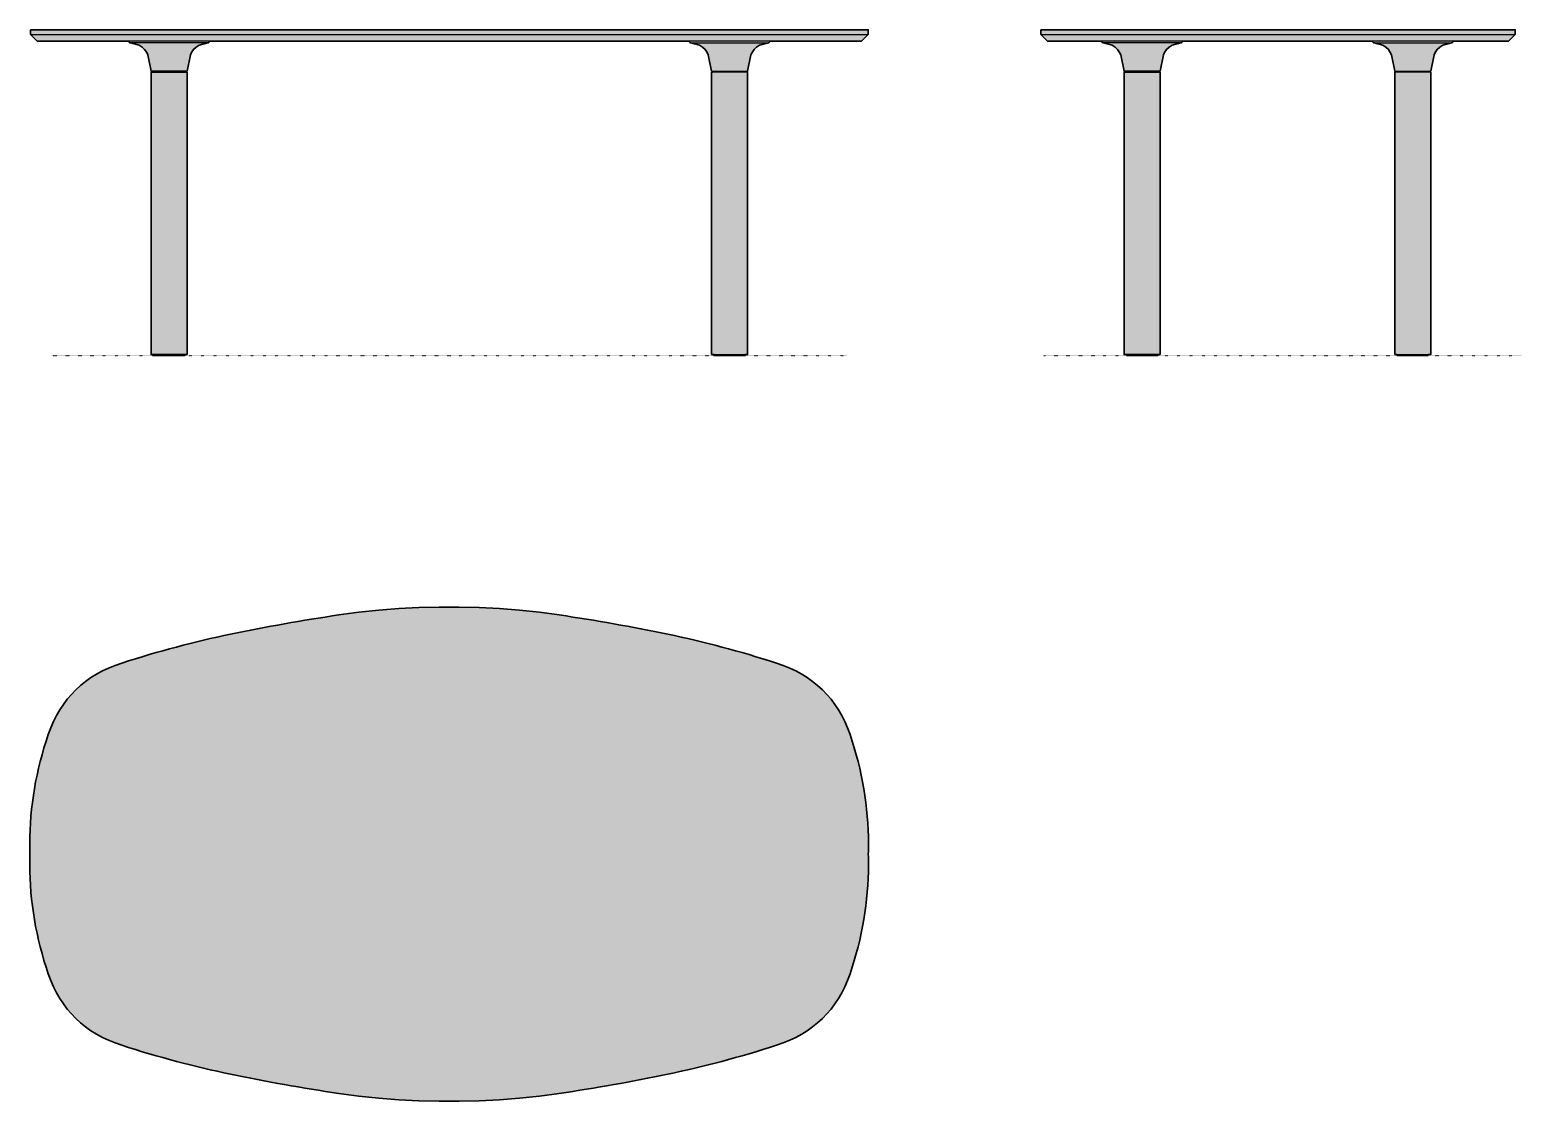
# Model space of a CAD drawing. Header units: millimetres. Extents: x -49 to 3277, y -1662 to 726.
import ezdxf

# ---------------------------------------------------------------- set-up
doc = ezdxf.new("R2010")
doc.units = ezdxf.units.MM
doc.linetypes.add('Dots', pattern=[1, 0, -1])
doc.layers.add('Blocks', color=7, linetype='Continuous')
doc.layers.add('Blocks$Fill', color=7, linetype='Continuous', true_color=0xffffff)
for name, color, linetype, lineweight, true_color in [('Blocks$Inner', 7, 'Continuous', 25, 0x007f00), ('Blocks$Outline', 7, 'Continuous', 35, 0xff3f3f), ('Groud', 7, 'Dots', 25, 0x243775)]:
    doc.layers.add(name, color=color, linetype=linetype, lineweight=lineweight, true_color=true_color)

# ---------------------------------------------------------------- blocks, each defined once
blk = doc.blocks.new('Analog Dining Table Side')
at = {"layer": 'Blocks$Fill'}
blk.add_hatch(color=256, dxfattribs=at).paths.add_polyline_path([(-7.1, 726.1), (1050.8, 726.1), (1050.8, 715.7), (1035.8, 700.5), (1035.8, 700.5), (1034.9, 700.5), (1034.7, 700.5), (912.4, 700.5), (912.4, 700.2), (912.2, 699.5), (912, 699), (911.4, 698.3), (910.9, 697.8), (909.9, 697.3), (908.7, 696.9), (889.2, 691.8), (882.5, 687.6), (876.9, 682.1), (872.4, 675.6), (870, 670.3), (862.5, 634.2), (860.8, 634.2), (860.8, 632), (862.6, 632), (862.6, 2), (857, 2), (857, 0), (787.8, 0), (787.8, 2), (782.2, 2), (782.2, 632), (784, 632), (784, 634.2), (782.2, 634.2), (774.8, 670.3), (772.3, 675.6), (767.9, 682.1), (762.2, 687.6), (755.6, 691.8), (736, 696.9), (734.8, 697.3), (733.9, 697.8), (733.4, 698.3), (732.8, 699), (732.6, 699.5), (732.4, 700.2), (732.3, 700.5), (702, 700.5), (606.1, 700.5), (334.5, 700.5), (308.8, 700.5), (308.7, 700.2), (308.6, 699.5), (308.3, 699), (307.8, 698.3), (307.2, 697.8), (306.3, 697.3), (305.1, 696.9), (285.6, 691.8), (278.9, 687.6), (273.3, 682.1), (268.8, 675.6), (266.4, 670.3), (258.9, 634.2), (257.2, 634.2), (257.2, 632), (258.9, 632), (258.9, 2), (253.3, 2), (253.3, 0), (184.1, 0), (184.1, 2), (178.6, 2), (178.6, 632), (180.3, 632), (180.3, 634.2), (178.6, 634.2), (171.1, 670.3), (168.7, 675.6), (164.2, 682.1), (158.6, 687.6), (151.9, 691.8), (132.4, 696.9), (131.2, 697.3), (130.9, 697.5), (130.7, 697.5), (130.5, 697.7), (130.2, 697.8), (129.9, 698.1), (129.8, 698.2), (129.8, 698.2), (129.7, 698.3), (129.6, 698.4), (129.3, 698.8), (129.2, 699), (129.2, 699), (129.1, 699.1), (129, 699.2), (129, 699.3), (128.9, 699.5), (128.8, 699.9), (128.8, 700), (128.7, 700.1), (128.7, 700.2), (128.7, 700.5), (8.8, 700.5), (8.8, 700.5), (7.9, 700.5), (7.9, 700.5), (-7.1, 715.8)], flags=0)
at = {"layer": 'Blocks$Inner'}
for p, q in [((257.2, 634.2), (257.2, 632)), ((784, 634.2), (784, 632))]:
    blk.add_line(p, q, dxfattribs=at)
for points in [[(-7.1, 715.8), (1050.8, 715.7), (1050.8, 726.1), (-7.1, 726.1), (-7.1, 715.8), (7.9, 700.5)], [(128.7, 700.5), (128.7, 700.2), (128.9, 699.5), (129.2, 699), (129.7, 698.3), (130.2, 697.8), (131.2, 697.3), (132.4, 696.9), (130.7, 697.5), (129.8, 698.2), (129.3, 698.8), (129, 699.2), (128.8, 700), (128.7, 700.5)], [(308.8, 700.5), (308.7, 700.2), (308.6, 699.5), (308.3, 699), (307.8, 698.3), (307.2, 697.8), (306.3, 697.3), (305.1, 696.9), (285.6, 691.8), (278.9, 687.6), (273.3, 682.1), (268.8, 675.6), (266.4, 670.3), (258.9, 634.2), (257.1, 634.2), (254, 634.2), (206.8, 634.2), (202.6, 634.2), (197.7, 634.2), (192.5, 634.2), (187.6, 634.2), (183.4, 634.2), (180.4, 634.2), (178.6, 634.2), (171.1, 670.3), (168.7, 675.6), (164.2, 682.1), (158.6, 687.6), (151.9, 691.8), (132.4, 696.9)], [(732.3, 700.5), (732.4, 700.2), (732.6, 699.5), (732.8, 699), (733.4, 698.3), (733.9, 697.8), (734.8, 697.3), (736, 696.9), (755.6, 691.8), (762.2, 687.6), (767.9, 682.1), (772.3, 675.6), (774.8, 670.3), (782.2, 634.2), (784.1, 634.2), (787.1, 634.2), (834.4, 634.2), (838.5, 634.2), (843.4, 634.2), (848.6, 634.2), (853.6, 634.2), (857.7, 634.2), (860.7, 634.2), (862.5, 634.2), (870, 670.3), (872.4, 675.6), (876.9, 682.1), (882.5, 687.6), (889.2, 691.8), (908.7, 696.9), (909.9, 697.3), (910.9, 697.8), (911.4, 698.3), (912, 699), (912.2, 699.5), (912.4, 700.2), (912.4, 700.5)], [(1050.8, 715.7), (1035.8, 700.5)], [(180.3, 632), (180.3, 634.2)], [(860.8, 632), (860.8, 634.2)], [(253.3, 2), (253.3, 0), (184.1, 0), (184.1, 2)], [(787.8, 2), (787.8, 0), (857, 0), (857, 2)]]:
    blk.add_lwpolyline(points, dxfattribs=at)
for points in [[(258.9, 2), (178.6, 2), (178.6, 632), (258.9, 632)], [(782.2, 2), (862.6, 2), (862.6, 632), (782.2, 632)]]:
    blk.add_lwpolyline(points, close=True, dxfattribs=at)
for points, degree in [([(7.9, 700.5), (7.8, 700.5), (7.9, 700.5), (8.1, 700.5)], 3), ([(8.1, 700.5), (8.5, 700.5), (8.8, 700.5), (9, 700.5)], 3), ([(440.3, 700.5), (387.4, 700.5), (334.5, 700.5)], 2), ([(623.7, 700.5), (568.7, 700.5), (513.7, 700.5), (440.3, 700.5)], 3), ([(702, 700.5), (606.1, 700.5)], 1), ([(606.1, 700.5), (678.7, 700.5), (623.7, 700.5)], 2), ([(1035.7, 700.5), (1035.2, 700.5), (1034.9, 700.5), (1034.7, 700.5)], 3), ([(1035.8, 700.5), (1035.9, 700.5), (1035.8, 700.5), (1035.7, 700.5)], 3), ([(286.7, 696.9), (239.4, 696.9)], 1), ([(754.4, 696.9), (801.7, 696.9)], 1)]:
    blk.add_open_spline(points, degree=degree, dxfattribs=at)
for points, knots in [([(334.5, 700.5), (268.3, 700.5), (233.2, 700.5), (208.7, 700.5), (193.2, 700.5), (186.3, 700.5), (179.6, 700.5), (171.1, 700.5), (161.1, 700.5), (150.1, 700.5), (140.2, 700.5), (131.3, 700.5), (123.5, 700.5), (114.6, 700.5), (22, 700.5), (14.1, 700.5), (9.5, 700.5), (8.7, 700.5), (8.9, 700.5)], [1120.337033, 1120.337033, 1120.337033, 1120.337033, 1239.071025, 1276.234703, 1284.613563, 1292.992423, 1301.248972, 1309.505521, 1326.032298, 1342.559076, 1359.727533, 1376.89599, 1395.371071, 1413.846152, 1452.682439, 1491.518726, 1529.563447, 1567.608167, 1567.608167, 1567.608167, 1567.608167]), ([(1034.9, 700.5), (1035, 700.5), (1034.2, 700.5), (1029.6, 700.5), (1021.7, 700.5), (1012.6, 700.5), (1003.7, 700.5), (915.2, 700.5), (906.2, 700.5), (896.3, 700.5), (885.3, 700.5), (875.3, 700.5), (866.8, 700.5), (860.1, 700.5), (853.2, 700.5), (837.8, 700.5), (813.3, 700.5), (778.2, 700.5), (741.1, 700.5), (715.1, 700.5), (702, 700.5)], [0, 0, 0, 0, 38.04472, 76.089441, 114.925728, 153.762015, 172.237096, 190.712177, 207.880634, 225.049091, 241.575868, 258.102646, 266.359195, 274.615743, 282.994604, 291.373464, 328.537142, 365.700821, 406.485977, 447.271134, 447.271134, 447.271134, 447.271134]), ([(150.8, 696.9), (148.2, 696.9), (143.5, 696.9), (136.2, 696.9), (133.3, 696.9), (132.6, 696.9)], [49.281189, 49.281189, 49.281189, 49.281189, 49.3923001, 49.5034112, 49.7256334, 49.7256334, 49.7256334, 49.7256334]), ([(239.4, 696.9), (236.9, 696.9), (231.3, 696.9), (218.6, 696.9), (198.9, 696.9), (177.6, 696.9), (161.2, 696.9), (154, 696.9), (150.8, 696.9)], [48.281189, 48.281189, 48.281189, 48.281189, 48.3923, 48.503411, 48.725633, 49.003411, 49.1423, 49.281189, 49.281189, 49.281189, 49.281189]), ([(305.1, 696.9), (304.3, 696.9), (302.2, 696.9), (295.7, 696.9), (289.9, 696.9), (286.7, 696.9)], [0.5555556, 0.5555556, 0.5555556, 0.5555556, 0.7222222, 0.8611111, 1, 1, 1, 1]), ([(736, 696.9), (736.8, 696.9), (739, 696.9), (745.5, 696.9), (751.2, 696.9), (754.4, 696.9)], [0.5555556, 0.5555556, 0.5555556, 0.5555556, 0.7222222, 0.8611111, 1, 1, 1, 1]), ([(801.7, 696.9), (804.2, 696.9), (809.9, 696.9), (822.5, 696.9), (842.2, 696.9), (863.6, 696.9), (880, 696.9), (887.2, 696.9), (890.4, 696.9)], [48.281189, 48.281189, 48.281189, 48.281189, 48.3923, 48.503411, 48.725633, 49.003411, 49.1423, 49.281189, 49.281189, 49.281189, 49.281189]), ([(890.4, 696.9), (892.9, 696.9), (897.6, 696.9), (905, 696.9), (907.8, 696.9), (908.7, 696.9)], [49.281189, 49.281189, 49.281189, 49.281189, 49.3923001, 49.5034112, 49.7256334, 49.7256334, 49.7256334, 49.7256334])]:
    blk.add_open_spline(points, degree=3, knots=knots, dxfattribs=at)
at = {"layer": 'Blocks$Outline'}
for points in [[(-7.1, 726.1), (1050.8, 726.1), (1050.8, 715.7)], [(7.9, 700.5), (-7.1, 715.8), (-7.1, 726.1)], [(128.7, 700.1), (128.7, 700.2), (128.7, 700.5)], [(128.8, 699.9), (128.8, 700), (128.7, 700.1)], [(129, 699.3), (128.9, 699.5), (128.8, 699.9)], [(129.1, 699.1), (129, 699.2), (129, 699.3)], [(129.2, 699), (129.2, 699), (129.1, 699.1)], [(129.6, 698.4), (129.3, 698.8), (129.2, 699)], [(129.8, 698.2), (129.7, 698.3), (129.6, 698.4)], [(308.8, 700.5), (308.7, 700.2), (308.6, 699.5), (308.3, 699), (307.8, 698.3), (307.2, 697.8), (306.3, 697.3), (305.1, 696.9), (285.6, 691.8), (278.9, 687.6), (273.3, 682.1), (268.8, 675.6), (266.4, 670.3), (258.9, 634.2)], [(782.2, 634.2), (774.8, 670.3), (772.3, 675.6), (767.9, 682.1), (762.2, 687.6), (755.6, 691.8), (736, 696.9), (734.8, 697.3), (733.9, 697.8), (733.4, 698.3), (732.8, 699), (732.6, 699.5), (732.4, 700.2), (732.3, 700.5)], [(912.4, 700.5), (912.4, 700.2), (912.2, 699.5), (912, 699), (911.4, 698.3), (910.9, 697.8), (909.9, 697.3), (908.7, 696.9), (889.2, 691.8), (882.5, 687.6), (876.9, 682.1), (872.4, 675.6), (870, 670.3), (862.5, 634.2)], [(1050.8, 715.7), (1035.8, 700.5)], [(129.9, 698.1), (129.8, 698.2), (129.8, 698.2)], [(130.5, 697.7), (130.2, 697.8), (129.9, 698.1)], [(130.9, 697.5), (130.7, 697.5), (130.5, 697.7)], [(132.4, 696.9), (131.2, 697.3), (130.9, 697.5)], [(178.6, 634.2), (171.1, 670.3), (168.7, 675.6), (164.2, 682.1), (158.6, 687.6), (151.9, 691.8), (132.4, 696.9)], [(180.3, 634.2), (178.6, 634.2)], [(184.1, 2), (178.6, 2), (178.6, 632), (180.3, 632)], [(180.3, 632), (180.3, 634.2)], [(258.9, 634.2), (257.2, 634.2)], [(257.2, 634.2), (257.2, 632)], [(257.2, 632), (258.9, 632), (258.9, 2)], [(784, 634.2), (782.2, 634.2)], [(782.2, 2), (782.2, 632), (784, 632)], [(784, 632), (784, 634.2)], [(860.8, 632), (862.6, 632), (862.6, 2), (857, 2)], [(862.5, 634.2), (860.8, 634.2)], [(860.8, 634.2), (860.8, 632)], [(253.3, 2), (253.3, 0), (184.1, 0)], [(184.1, 0), (184.1, 2)], [(258.9, 2), (253.3, 2)], [(787.8, 2), (782.2, 2)], [(857, 0), (787.8, 0), (787.8, 2)], [(857, 2), (857, 0)]]:
    blk.add_lwpolyline(points, dxfattribs=at)
for points, knots in [([(8.8, 700.5), (8.6, 700.5), (8.4, 700.5), (8.1, 700.5), (8, 700.5), (7.9, 700.5), (7.9, 700.5)], [-962.026763, -962.026763, -962.026763, -962.026763, -917.134951, -917.134951, -917.134951, -907.077923, -907.077923, -907.077923, -907.077923]), ([(7.9, 700.5), (7.9, 700.5), (7.9, 700.5), (7.9, 700.5), (7.9, 700.5)], [894.206577, 894.206577, 894.206577, 894.206577, 900.652656, 900.661446, 900.661446, 900.661446, 900.661446]), ([(128.7, 700.5), (126.9, 700.5), (122.7, 700.5), (114.6, 700.5), (22, 700.5), (14.1, 700.5), (10.2, 700.5), (9, 700.5), (8.9, 700.5), (8.8, 700.5)], [-184.071968, -184.071968, -184.071968, -184.071968, -171.999735, -153.154117, -113.538927, -73.923737, -35.115989, -13.245337, -5.123916, -5.123916, -5.123916, -5.123916]), ([(606.1, 700.5), (556.8, 700.5), (505.9, 700.5), (440.3, 700.5), (405.1, 700.5), (369.8, 700.5), (334.5, 700.5)], [354.799171, 354.799171, 354.799171, 354.799171, 508.08767, 508.08767, 508.08767, 673.065899, 673.065899, 673.065899, 673.065899]), ([(1034.7, 700.5), (1034.7, 700.5), (1034.5, 700.5), (1033.5, 700.5), (1029.6, 700.5), (1021.7, 700.5), (1012.6, 700.5), (1003.7, 700.5), (929.8, 700.5), (915.4, 700.5), (912.4, 700.5)], [16.60408, 16.60408, 16.60408, 16.60408, 16.604082, 38.044719, 76.08944, 114.925727, 153.762015, 172.237096, 190.712177, 198.958045, 198.958045, 198.958045, 198.958045]), ([(1035.8, 700.5), (1035.8, 700.5), (1035.7, 700.5), (1035.7, 700.5), (1035.3, 700.5), (1035, 700.5), (1034.9, 700.5)], [907.077923, 907.077923, 907.077923, 907.077923, 917.134951, 917.134951, 917.134951, 964.475543, 964.475543, 964.475543, 964.475543]), ([(1035.8, 700.5), (1035.8, 700.5), (1035.8, 700.5), (1035.8, 700.5), (1035.8, 700.5)], [-900.66139, -900.66139, -900.66139, -900.66139, -900.652656, -894.206577, -894.206577, -894.206577, -894.206577])]:
    blk.add_open_spline(points, degree=3, knots=knots, dxfattribs=at)
for points in [[(8.8, 700.5), (8.8, 700.5), (8.8, 700.5), (8.8, 700.5)], [(334.5, 700.5), (325.2, 700.5), (316.6, 700.5), (308.8, 700.5)], [(702, 700.5), (670, 700.5), (638.1, 700.5), (606.1, 700.5)], [(732.3, 700.5), (722.3, 700.5), (712.2, 700.5), (702, 700.5)], [(1034.9, 700.5), (1034.8, 700.5), (1034.8, 700.5), (1034.7, 700.5)]]:
    blk.add_open_spline(points, degree=3, dxfattribs=at)
blk = doc.blocks.new('Analog Dining Table Top')
at = {"layer": 'Blocks$Fill'}
blk.add_hatch(color=256, dxfattribs=at).paths.add_polyline_path([(689, -533.3), (778, -544), (822.7, -547.4), (867.4, -549.6), (912.2, -550.6), (934.6, -550.5), (1001.8, -549.6), (1046.6, -547.4), (1091.2, -544), (1135.8, -539.3), (1180.2, -533.3), (1301.8, -513.6), (1422.2, -490.4), (1482.2, -477), (1542.7, -461.8), (1603.5, -444.8), (1664.6, -426), (1672.2, -423.4), (1679.7, -420.7), (1686.9, -417.9), (1694, -414.9), (1701, -411.7), (1707.8, -408.4), (1714.4, -404.9), (1720.9, -401.3), (1727.2, -397.5), (1733.4, -393.5), (1739.4, -389.4), (1745.2, -385.1), (1750.9, -380.7), (1756.4, -376.1), (1761.7, -371.4), (1766.9, -366.5), (1772, -361.4), (1776.9, -356.2), (1781.6, -350.8), (1786.1, -345.3), (1790.5, -339.6), (1794.8, -333.8), (1798.9, -327.8), (1802.8, -321.7), (1806.6, -315.3), (1810.2, -308.9), (1813.6, -302.3), (1816.9, -295.5), (1820, -288.5), (1823, -281.4), (1825.8, -274.2), (1828.5, -266.8), (1833.4, -251.8), (1838.1, -236.8), (1842.4, -221.7), (1846.4, -206.6), (1850.1, -191.5), (1853.5, -176.4), (1856.6, -161.2), (1859.3, -146), (1861.7, -130.7), (1863.8, -115.4), (1865.6, -100.1), (1867, -84.7), (1868.1, -69.4), (1868.9, -53.9), (1869.4, -38.5), (1869.6, -23), (1869.2, 0), (1869.6, 23), (1869.4, 38.5), (1868.9, 53.9), (1868.1, 69.4), (1867, 84.7), (1865.6, 100.1), (1863.8, 115.4), (1861.7, 130.7), (1859.3, 146), (1856.6, 161.2), (1853.5, 176.4), (1850.1, 191.5), (1846.4, 206.6), (1842.4, 221.7), (1838.1, 236.8), (1833.4, 251.8), (1828.5, 266.8), (1825.8, 274.2), (1823, 281.4), (1820, 288.5), (1816.9, 295.5), (1813.6, 302.3), (1810.2, 308.9), (1806.6, 315.3), (1802.8, 321.7), (1798.9, 327.8), (1794.8, 333.8), (1790.5, 339.6), (1786.1, 345.3), (1781.6, 350.8), (1776.9, 356.2), (1772, 361.4), (1766.9, 366.5), (1761.7, 371.4), (1756.4, 376.1), (1750.9, 380.7), (1745.2, 385.1), (1739.4, 389.4), (1733.4, 393.5), (1727.2, 397.5), (1720.9, 401.3), (1714.4, 404.9), (1707.8, 408.4), (1701, 411.7), (1694, 414.9), (1686.9, 417.9), (1679.7, 420.7), (1672.2, 423.4), (1664.6, 426), (1603.5, 444.8), (1542.7, 461.8), (1482.2, 477), (1422.2, 490.4), (1301.8, 513.6), (1180.2, 533.3), (1091.2, 544), (1046.6, 547.4), (1001.8, 549.6), (957, 550.6), (934.6, 550.5), (867.4, 549.6), (822.7, 547.4), (778, 544), (733.4, 539.3), (689, 533.3), (567.5, 513.6), (447.1, 490.4), (387, 477), (326.5, 461.8), (265.7, 444.8), (204.6, 426), (197, 423.4), (189.6, 420.7), (182.3, 417.9), (175.2, 414.9), (168.2, 411.7), (161.4, 408.4), (154.8, 404.9), (148.3, 401.3), (142, 397.5), (135.9, 393.5), (129.9, 389.4), (124, 385.1), (118.4, 380.7), (112.8, 376.1), (107.5, 371.4), (102.3, 366.5), (97.2, 361.4), (92.4, 356.2), (87.6, 350.8), (83.1, 345.3), (78.7, 339.6), (74.4, 333.8), (70.4, 327.8), (66.4, 321.7), (62.7, 315.3), (59.1, 308.9), (55.6, 302.3), (52.3, 295.5), (49.2, 288.5), (46.2, 281.4), (43.4, 274.2), (40.8, 266.8), (35.8, 251.8), (31.1, 236.8), (26.8, 221.7), (22.8, 206.6), (19.1, 191.5), (15.7, 176.4), (12.7, 161.2), (9.9, 146), (7.5, 130.7), (5.4, 115.4), (3.7, 100.1), (2.2, 84.7), (1.1, 69.4), (0.3, 53.9), (-0.2, 38.5), (-0.4, 23), (0, 0), (-0.4, -23), (-0.2, -38.5), (0.3, -53.9), (1.1, -69.4), (2.2, -84.7), (3.7, -100.1), (5.4, -115.4), (7.5, -130.7), (9.9, -146), (12.7, -161.2), (15.7, -176.4), (19.1, -191.5), (22.8, -206.6), (26.8, -221.7), (31.1, -236.8), (35.8, -251.8), (40.8, -266.8), (43.4, -274.2), (46.2, -281.4), (49.2, -288.5), (52.3, -295.5), (55.6, -302.3), (59.1, -308.9), (62.7, -315.3), (66.4, -321.7), (70.4, -327.8), (74.4, -333.8), (78.7, -339.6), (83.1, -345.3), (87.6, -350.8), (92.4, -356.2), (97.2, -361.4), (102.3, -366.5), (107.5, -371.4), (112.8, -376.1), (118.4, -380.7), (124, -385.1), (129.9, -389.4), (135.9, -393.5), (142, -397.5), (148.3, -401.3), (154.8, -404.9), (161.4, -408.4), (168.2, -411.7), (175.2, -414.9), (182.3, -417.9), (189.6, -420.7), (197, -423.4), (204.6, -426), (265.7, -444.8), (326.5, -461.8), (387, -477), (447.1, -490.4), (567.5, -513.6)], flags=0)
at = {"layer": 'Blocks$Inner'}
for points in [[(1180.2, 533.3), (1135.8, 539.3), (1091.2, 544), (1046.6, 547.4), (1001.8, 549.6), (957, 550.6), (934.6, 550.5), (912.2, 550.6), (867.4, 549.6), (822.7, 547.4), (778, 544), (733.4, 539.3), (689, 533.3)], [(689, -533.3), (733.4, -539.3), (778, -544), (822.7, -547.4), (867.4, -549.6), (912.2, -550.6), (934.6, -550.5), (957, -550.6), (1001.8, -549.6), (1046.6, -547.4), (1091.2, -544), (1135.8, -539.3), (1180.2, -533.3)]]:
    blk.add_lwpolyline(points, dxfattribs=at)
for points in [[(689, 533.3), (607.6, 521.3), (526.9, 507), (447.1, 490.4)], [(1422.2, 490.4), (1342.3, 507), (1261.6, 521.3), (1180.2, 533.3)], [(447.1, 490.4), (367.2, 473.7), (286.4, 452.3), (204.6, 426)], [(1664.6, 426), (1582.9, 452.3), (1502, 473.7), (1422.2, 490.4)], [(204.6, 426), (122.8, 399.7), (68.2, 346.6), (40.8, 266.8)], [(1828.5, 266.8), (1801, 346.6), (1746.4, 399.7), (1664.6, 426)], [(40.8, -266.8), (68.2, -346.6), (122.8, -399.7), (204.6, -426)], [(1664.6, -426), (1746.4, -399.7), (1801, -346.6), (1828.5, -266.8)], [(204.6, -426), (286.4, -452.3), (367.2, -473.7), (447.1, -490.4)], [(1422.2, -490.4), (1502, -473.7), (1582.9, -452.3), (1664.6, -426)], [(447.1, -490.4), (526.9, -507), (607.6, -521.3), (689, -533.3)], [(1180.2, -533.3), (1261.6, -521.3), (1342.3, -507), (1422.2, -490.4)]]:
    blk.add_open_spline(points, degree=3, dxfattribs=at)
for points, knots in [([(40.8, 266.8), (13.4, 186.9), (-0.4, 105.7), (-0.4, 23), (-0.4, 15.3), (-0.2, 7.7), (0, 0)], [49.370112, 49.370112, 49.370112, 49.370112, 50.370112, 50.370112, 50.370112, 50.46264, 50.46264, 50.46264, 50.46264]), ([(1869.2, 0), (1869.5, 7.7), (1869.6, 15.3), (1869.6, 23), (1869.6, 105.7), (1855.9, 186.9), (1828.5, 266.8)], [30.277584, 30.277584, 30.277584, 30.277584, 30.370112, 30.370112, 30.370112, 31.370112, 31.370112, 31.370112, 31.370112]), ([(0, 0), (-0.2, -7.7), (-0.4, -15.3), (-0.4, -23), (-0.4, -105.7), (13.4, -186.9), (40.8, -266.8)], [50.46264, 50.46264, 50.46264, 50.46264, 50.555168, 50.555168, 50.555168, 51.555168, 51.555168, 51.555168, 51.555168]), ([(1828.5, -266.8), (1855.9, -186.9), (1869.6, -105.7), (1869.6, -23), (1869.6, -15.3), (1869.5, -7.7), (1869.2, 0)], [29.185056, 29.185056, 29.185056, 29.185056, 30.185056, 30.185056, 30.185056, 30.277584, 30.277584, 30.277584, 30.277584])]:
    blk.add_open_spline(points, degree=3, knots=knots, dxfattribs=at)
at = {"layer": 'Blocks$Outline'}
for points in [[(934.6, 550.5), (912.2, 550.6), (867.4, 549.6), (822.7, 547.4), (778, 544), (733.4, 539.3), (689, 533.3)], [(1180.2, 533.3), (1135.8, 539.3), (1091.2, 544), (1046.6, 547.4), (1001.8, 549.6), (957, 550.6), (934.6, 550.5)], [(689, -533.3), (733.4, -539.3), (778, -544), (822.7, -547.4), (867.4, -549.6), (912.2, -550.6), (934.6, -550.5)], [(934.6, -550.5), (957, -550.6), (1001.8, -549.6), (1046.6, -547.4), (1091.2, -544), (1135.8, -539.3), (1180.2, -533.3)]]:
    blk.add_lwpolyline(points, dxfattribs=at)
for points in [[(689, 533.3), (607.6, 521.3), (526.9, 507), (447.1, 490.4)], [(1422.2, 490.4), (1342.3, 507), (1261.6, 521.3), (1180.2, 533.3)], [(447.1, 490.4), (367.2, 473.7), (286.4, 452.3), (204.6, 426)], [(1664.6, 426), (1582.9, 452.3), (1502, 473.7), (1422.2, 490.4)], [(204.6, 426), (122.8, 399.7), (68.2, 346.6), (40.8, 266.8)], [(1828.5, 266.8), (1801, 346.6), (1746.4, 399.7), (1664.6, 426)], [(40.8, -266.8), (68.2, -346.6), (122.8, -399.7), (204.6, -426)], [(1664.6, -426), (1746.4, -399.7), (1801, -346.6), (1828.5, -266.8)], [(204.6, -426), (286.4, -452.3), (367.2, -473.7), (447.1, -490.4)], [(1422.2, -490.4), (1502, -473.7), (1582.9, -452.3), (1664.6, -426)], [(447.1, -490.4), (526.9, -507), (607.6, -521.3), (689, -533.3)], [(1180.2, -533.3), (1261.6, -521.3), (1342.3, -507), (1422.2, -490.4)]]:
    blk.add_open_spline(points, degree=3, dxfattribs=at)
for points, knots in [([(40.8, 266.8), (13.4, 186.9), (-0.4, 105.7), (-0.4, 23), (-0.4, 15.3), (-0.2, 7.7), (0, 0)], [9, 9, 9, 9, 10, 10, 10, 10.092528, 10.092528, 10.092528, 10.092528]), ([(1869.2, 0), (1869.5, 7.7), (1869.6, 15.3), (1869.6, 23), (1869.6, 105.7), (1855.9, 186.9), (1828.5, 266.8)], [-10.092528, -10.092528, -10.092528, -10.092528, -10, -10, -10, -9, -9, -9, -9]), ([(0, 0), (-0.2, -7.7), (-0.4, -15.3), (-0.4, -23), (-0.4, -105.7), (13.4, -186.9), (40.8, -266.8)], [-10.092528, -10.092528, -10.092528, -10.092528, -10, -10, -10, -9, -9, -9, -9]), ([(1828.5, -266.8), (1855.9, -186.9), (1869.6, -105.7), (1869.6, -23), (1869.6, -15.3), (1869.5, -7.7), (1869.2, 0)], [9, 9, 9, 9, 10, 10, 10, 10.092528, 10.092528, 10.092528, 10.092528])]:
    blk.add_open_spline(points, degree=3, knots=knots, dxfattribs=at)
blk = doc.blocks.new('Analog Dining Table Front')
at = {"layer": 'Blocks$Fill'}
blk.add_hatch(color=256, dxfattribs=at).paths.add_polyline_path([(1820.8, 715.7), (1820.8, 726.1), (-47.5, 726.1), (-47.5, 715.8), (-32.5, 700.5), (-32.5, 700.5), (-32.3, 700.5), (-31.5, 700.5), (-31.4, 700.5), (171.8, 700.5), (171.8, 700.2), (171.8, 700.1), (171.8, 700), (171.9, 699.9), (172, 699.5), (172.1, 699.3), (172.1, 699.2), (172.2, 699.1), (172.2, 699), (172.3, 699), (172.4, 698.8), (172.7, 698.4), (172.8, 698.3), (172.8, 698.2), (172.9, 698.2), (173, 698.1), (173.3, 697.8), (173.6, 697.7), (173.8, 697.5), (173.9, 697.5), (174.3, 697.3), (175.5, 696.9), (195, 691.8), (201.7, 687.6), (207.3, 682.1), (211.8, 675.6), (214.2, 670.3), (221.7, 634.2), (223.4, 634.2), (223.4, 632), (221.6, 632), (221.6, 2), (227.2, 2), (227.2, 0), (296.4, 0), (296.4, 2), (302, 2), (302, 632), (300.3, 632), (300.3, 634.2), (302, 634.2), (309.4, 670.3), (311.9, 675.6), (316.4, 682.1), (322, 687.6), (328.6, 691.8), (348.2, 696.9), (349.4, 697.3), (350.3, 697.8), (350.8, 698.3), (351.4, 699), (351.6, 699.5), (351.8, 700.2), (351.9, 700.5), (1421.6, 700.5), (1421.6, 700.2), (1421.8, 699.5), (1422, 699), (1422.6, 698.3), (1423.1, 697.8), (1424.1, 697.3), (1425.3, 696.9), (1444.8, 691.8), (1451.5, 687.6), (1457.1, 682.1), (1461.6, 675.6), (1464, 670.3), (1471.5, 634.2), (1473.2, 634.2), (1473.2, 632), (1471.4, 632), (1471.4, 2), (1477, 2), (1477, 0), (1546.2, 0), (1546.2, 2), (1551.8, 2), (1551.8, 632), (1550.1, 632), (1550.1, 634.2), (1551.8, 634.2), (1559.2, 670.3), (1561.7, 675.6), (1566.2, 682.1), (1571.8, 687.6), (1578.4, 691.8), (1598, 696.9), (1599.2, 697.3), (1600.1, 697.8), (1600.6, 698.3), (1601.2, 699), (1601.4, 699.5), (1601.6, 700.2), (1601.7, 700.5), (1804.9, 700.5), (1804.9, 700.5), (1805.8, 700.5), (1805.8, 700.5)], flags=0)
at = {"layer": 'Blocks$Inner'}
for p, q in [((300.3, 634.2), (300.3, 632)), ((1473.2, 634.2), (1473.2, 632))]:
    blk.add_line(p, q, dxfattribs=at)
for points in [[(-47.5, 715.8), (1820.8, 715.7), (1820.8, 726.1), (-47.5, 726.1), (-47.5, 715.8), (-32.5, 700.5)], [(171.8, 700.5), (171.8, 700.2), (172, 699.5), (172.2, 699), (172.8, 698.3), (173.3, 697.8), (174.3, 697.3), (175.5, 696.9), (173.8, 697.5), (172.9, 698.2), (172.4, 698.8), (172.1, 699.2), (171.8, 700), (171.8, 700.5)], [(351.9, 700.5), (351.8, 700.2), (351.6, 699.5), (351.4, 699), (350.8, 698.3), (350.3, 697.8), (349.4, 697.3), (348.2, 696.9), (328.6, 691.8), (322, 687.6), (316.4, 682.1), (311.9, 675.6), (309.4, 670.3), (302, 634.2), (300.1, 634.2), (297.1, 634.2), (249.8, 634.2), (245.7, 634.2), (240.8, 634.2), (235.6, 634.2), (230.6, 634.2), (226.5, 634.2), (223.5, 634.2), (221.7, 634.2), (214.2, 670.3), (211.8, 675.6), (207.3, 682.1), (201.7, 687.6), (195, 691.8), (175.5, 696.9)], [(1421.6, 700.5), (1421.6, 700.2), (1421.8, 699.5), (1422, 699), (1422.6, 698.3), (1423.1, 697.8), (1424.1, 697.3), (1425.3, 696.9), (1444.8, 691.8), (1451.5, 687.6), (1457.1, 682.1), (1461.6, 675.6), (1464, 670.3), (1471.5, 634.2), (1473.3, 634.2), (1476.3, 634.2), (1523.6, 634.2), (1527.7, 634.2), (1532.7, 634.2), (1537.8, 634.2), (1542.8, 634.2), (1546.9, 634.2), (1550, 634.2), (1551.8, 634.2), (1559.2, 670.3), (1561.7, 675.6), (1566.2, 682.1), (1571.8, 687.6), (1578.4, 691.8), (1598, 696.9), (1599.2, 697.3), (1600.1, 697.8), (1600.6, 698.3), (1601.2, 699), (1601.4, 699.5), (1601.6, 700.2), (1601.7, 700.5)], [(1820.8, 715.7), (1805.8, 700.5)], [(223.4, 632), (223.4, 634.2)], [(1550.1, 632), (1550.1, 634.2)], [(296.4, 2), (296.4, 0), (227.2, 0), (227.2, 2)], [(1477, 2), (1477, 0), (1546.2, 0), (1546.2, 2)]]:
    blk.add_lwpolyline(points, dxfattribs=at)
for points in [[(302, 2), (221.6, 2), (221.6, 632), (302, 632)], [(1471.4, 2), (1551.8, 2), (1551.8, 632), (1471.4, 632)]]:
    blk.add_lwpolyline(points, close=True, dxfattribs=at)
for points, degree in [([(-32.5, 700.5), (-32.6, 700.5), (-32.5, 700.5), (-32.3, 700.5)], 3), ([(-32.3, 700.5), (-31.9, 700.5), (-31.6, 700.5), (-31.4, 700.5)], 3), ([(399.9, 700.5), (347, 700.5), (294.1, 700.5)], 2), ([(564.9, 700.5), (509.9, 700.5), (454.9, 700.5), (399.9, 700.5)], 3), ([(1376.1, 700.5), (1321.1, 700.5), (619.9, 700.5), (564.9, 700.5)], 3), ([(1472, 700.5), (1376.1, 700.5)], 1), ([(1805.6, 700.5), (1805.2, 700.5), (1804.9, 700.5), (1804.7, 700.5)], 3), ([(1805.8, 700.5), (1805.9, 700.5), (1805.8, 700.5), (1805.6, 700.5)], 3), ([(329.8, 696.9), (282.5, 696.9)], 1), ([(1443.7, 696.9), (1490.9, 696.9)], 1)]:
    blk.add_open_spline(points, degree=degree, dxfattribs=at)
for points, knots in [([(294.1, 700.5), (227.9, 700.5), (192.8, 700.5), (168.3, 700.5), (152.8, 700.5), (145.9, 700.5), (139.2, 700.5), (130.7, 700.5), (120.7, 700.5), (109.7, 700.5), (99.8, 700.5), (90.9, 700.5), (83.1, 700.5), (74.2, 700.5), (-18.4, 700.5), (-26.3, 700.5), (-30.9, 700.5), (-31.7, 700.5), (-31.5, 700.5)], [1120.337033, 1120.337033, 1120.337033, 1120.337033, 1239.071025, 1276.234703, 1284.613563, 1292.992423, 1301.248972, 1309.505521, 1326.032298, 1342.559076, 1359.727533, 1376.89599, 1395.371071, 1413.846152, 1452.682439, 1491.518726, 1529.563447, 1567.608167, 1567.608167, 1567.608167, 1567.608167]), ([(1804.8, 700.5), (1805, 700.5), (1804.2, 700.5), (1799.6, 700.5), (1791.7, 700.5), (1782.6, 700.5), (1773.7, 700.5), (1685.1, 700.5), (1676.2, 700.5), (1666.3, 700.5), (1655.3, 700.5), (1645.3, 700.5), (1636.8, 700.5), (1630.1, 700.5), (1623.2, 700.5), (1607.8, 700.5), (1583.3, 700.5), (1548.2, 700.5), (1511.1, 700.5), (1485.1, 700.5), (1472, 700.5)], [0, 0, 0, 0, 38.04472, 76.089441, 114.925728, 153.762015, 172.237096, 190.712177, 207.880634, 225.049091, 241.575868, 258.102646, 266.359195, 274.615743, 282.994604, 291.373464, 328.537142, 365.700821, 406.485977, 447.271134, 447.271134, 447.271134, 447.271134]), ([(193.9, 696.9), (191.3, 696.9), (186.6, 696.9), (179.3, 696.9), (176.4, 696.9), (175.7, 696.9)], [49.281189, 49.281189, 49.281189, 49.281189, 49.3923001, 49.5034112, 49.7256334, 49.7256334, 49.7256334, 49.7256334]), ([(282.5, 696.9), (280, 696.9), (274.3, 696.9), (261.7, 696.9), (242, 696.9), (220.6, 696.9), (204.2, 696.9), (197, 696.9), (193.9, 696.9)], [48.281189, 48.281189, 48.281189, 48.281189, 48.3923, 48.503411, 48.725633, 49.003411, 49.1423, 49.281189, 49.281189, 49.281189, 49.281189]), ([(348.2, 696.9), (347.4, 696.9), (345.2, 696.9), (338.7, 696.9), (333, 696.9), (329.8, 696.9)], [0.5555556, 0.5555556, 0.5555556, 0.5555556, 0.7222222, 0.8611111, 1, 1, 1, 1]), ([(1425.3, 696.9), (1426, 696.9), (1428.2, 696.9), (1434.7, 696.9), (1440.5, 696.9), (1443.7, 696.9)], [0.5555556, 0.5555556, 0.5555556, 0.5555556, 0.7222222, 0.8611111, 1, 1, 1, 1]), ([(1490.9, 696.9), (1493.5, 696.9), (1499.1, 696.9), (1511.8, 696.9), (1531.5, 696.9), (1552.8, 696.9), (1569.2, 696.9), (1576.4, 696.9), (1579.6, 696.9)], [48.281189, 48.281189, 48.281189, 48.281189, 48.3923, 48.503411, 48.725633, 49.003411, 49.1423, 49.281189, 49.281189, 49.281189, 49.281189]), ([(1579.6, 696.9), (1582.1, 696.9), (1586.9, 696.9), (1594.2, 696.9), (1597.1, 696.9), (1598, 696.9)], [49.281189, 49.281189, 49.281189, 49.281189, 49.3923001, 49.5034112, 49.7256334, 49.7256334, 49.7256334, 49.7256334])]:
    blk.add_open_spline(points, degree=3, knots=knots, dxfattribs=at)
at = {"layer": 'Blocks$Outline'}
for points in [[(1820.8, 715.7), (1820.8, 726.1), (-47.5, 726.1)], [(-47.5, 726.1), (-47.5, 715.8), (-32.5, 700.5)], [(171.8, 700.5), (171.8, 700.2), (171.8, 700.1)], [(171.8, 700.1), (171.8, 700), (171.9, 699.9)], [(171.9, 699.9), (172, 699.5), (172.1, 699.3)], [(172.1, 699.3), (172.1, 699.2), (172.2, 699.1)], [(172.2, 699.1), (172.2, 699), (172.3, 699)], [(172.3, 699), (172.4, 698.8), (172.7, 698.4)], [(172.7, 698.4), (172.8, 698.3), (172.8, 698.2)], [(302, 634.2), (309.4, 670.3), (311.9, 675.6), (316.4, 682.1), (322, 687.6), (328.6, 691.8), (348.2, 696.9), (349.4, 697.3), (350.3, 697.8), (350.8, 698.3), (351.4, 699), (351.6, 699.5), (351.8, 700.2), (351.9, 700.5)], [(1421.6, 700.5), (1421.6, 700.2), (1421.8, 699.5), (1422, 699), (1422.6, 698.3), (1423.1, 697.8), (1424.1, 697.3), (1425.3, 696.9), (1444.8, 691.8), (1451.5, 687.6), (1457.1, 682.1), (1461.6, 675.6), (1464, 670.3), (1471.5, 634.2)], [(1551.8, 634.2), (1559.2, 670.3), (1561.7, 675.6), (1566.2, 682.1), (1571.8, 687.6), (1578.4, 691.8), (1598, 696.9), (1599.2, 697.3), (1600.1, 697.8), (1600.6, 698.3), (1601.2, 699), (1601.4, 699.5), (1601.6, 700.2), (1601.7, 700.5)], [(1805.8, 700.5), (1820.8, 715.7)], [(172.8, 698.2), (172.9, 698.2), (173, 698.1)], [(173, 698.1), (173.3, 697.8), (173.6, 697.7)], [(173.6, 697.7), (173.8, 697.5), (173.9, 697.5)], [(173.9, 697.5), (174.3, 697.3), (175.5, 696.9)], [(175.5, 696.9), (195, 691.8), (201.7, 687.6), (207.3, 682.1), (211.8, 675.6), (214.2, 670.3), (221.7, 634.2)], [(223.4, 632), (221.6, 632), (221.6, 2), (227.2, 2)], [(221.7, 634.2), (223.4, 634.2)], [(223.4, 634.2), (223.4, 632)], [(300.3, 632), (300.3, 634.2)], [(300.3, 634.2), (302, 634.2)], [(302, 2), (302, 632), (300.3, 632)], [(1473.2, 632), (1471.4, 632), (1471.4, 2)], [(1471.5, 634.2), (1473.2, 634.2)], [(1473.2, 634.2), (1473.2, 632)], [(1546.2, 2), (1551.8, 2), (1551.8, 632), (1550.1, 632)], [(1550.1, 632), (1550.1, 634.2)], [(1550.1, 634.2), (1551.8, 634.2)], [(227.2, 2), (227.2, 0)], [(227.2, 0), (296.4, 0), (296.4, 2)], [(296.4, 2), (302, 2)], [(1471.4, 2), (1477, 2)], [(1477, 2), (1477, 0), (1546.2, 0)], [(1546.2, 0), (1546.2, 2)]]:
    blk.add_lwpolyline(points, dxfattribs=at)
for points, knots in [([(-32.5, 700.5), (-32.5, 700.5), (-32.5, 700.5), (-32.5, 700.5), (-32.5, 700.5)], [-900.661416, -900.661416, -900.661416, -900.661416, -900.652656, -894.206577, -894.206577, -894.206577, -894.206577]), ([(-32.5, 700.5), (-32.5, 700.5), (-32.4, 700.5), (-32.3, 700.5), (-32, 700.5), (-31.7, 700.5), (-31.5, 700.5), (-31.4, 700.5)], [907.077923, 907.077923, 907.077923, 907.077923, 917.134952, 917.134952, 917.134952, 964.475545, 976.268275, 976.268275, 976.268275, 976.268275]), ([(-31.4, 700.5), (-31.4, 700.5), (-31.2, 700.5), (-30.2, 700.5), (-26.3, 700.5), (-18.4, 700.5), (74.2, 700.5), (83.1, 700.5), (90.9, 700.5), (99.8, 700.5), (109.7, 700.5), (120.7, 700.5), (130.7, 700.5), (139.2, 700.5), (145.9, 700.5), (152.8, 700.5), (162.9, 700.5), (168.4, 700.5), (171.8, 700.5)], [16.604081, 16.604081, 16.604081, 16.604081, 16.604082, 38.04472, 76.08944, 114.925727, 153.762015, 172.237095, 190.712176, 207.880633, 225.049091, 241.575868, 258.102646, 266.359195, 274.615743, 282.994604, 291.373464, 309.780066, 309.780066, 309.780066, 309.780066]), ([(351.9, 700.5), (367.9, 700.5), (383.9, 700.5), (399.9, 700.5), (454.9, 700.5), (509.9, 700.5), (564.9, 700.5), (619.9, 700.5), (1321.1, 700.5), (1376.1, 700.5), (1391.3, 700.5), (1406.4, 700.5), (1421.6, 700.5)], [-583.0351, -583.0351, -583.0351, -583.0351, -508.08767, -508.08767, -508.08767, -336.532949, -336.532949, -336.532949, -164.978232, -164.978232, -164.978232, -86.74983, -86.74983, -86.74983, -86.74983]), ([(1601.7, 700.5), (1606.5, 700.5), (1613.7, 700.5), (1623.2, 700.5), (1630.1, 700.5), (1636.8, 700.5), (1645.3, 700.5), (1655.3, 700.5), (1666.3, 700.5), (1676.2, 700.5), (1685.1, 700.5), (1773.7, 700.5), (1782.6, 700.5), (1791.7, 700.5), (1799.6, 700.5), (1803.5, 700.5), (1804.7, 700.5), (1804.8, 700.5), (1804.9, 700.5)], [-307.739362, -307.739362, -307.739362, -307.739362, -291.180944, -282.703519, -274.226094, -265.872419, -257.518745, -240.797554, -224.076364, -206.705946, -189.335528, -170.643115, -151.950703, -112.657565, -73.364428, -34.872168, -13.179314, -5.123916, -5.123916, -5.123916, -5.123916]), ([(1804.9, 700.5), (1805.1, 700.5), (1805.3, 700.5), (1805.6, 700.5), (1805.7, 700.5), (1805.8, 700.5), (1805.8, 700.5)], [-962.026763, -962.026763, -962.026763, -962.026763, -917.134951, -917.134951, -917.134951, -907.077923, -907.077923, -907.077923, -907.077923]), ([(1805.8, 700.5), (1805.8, 700.5), (1805.8, 700.5), (1805.8, 700.5), (1805.8, 700.5)], [894.206577, 894.206577, 894.206577, 894.206577, 900.652656, 900.661395, 900.661395, 900.661395, 900.661395])]:
    blk.add_open_spline(points, degree=3, knots=knots, dxfattribs=at)
blk.add_open_spline([(1804.9, 700.5), (1804.9, 700.5), (1804.9, 700.5), (1804.9, 700.5)], degree=3, dxfattribs=at)

msp = doc.modelspace()

# ---------------------------------------------------------------- linework, layer by layer
at = {"layer": 'Groud'}
for points in [[(0, 0), (1773.5, 0)], [(2212.6, 0), (3276.7, 0)]]:
    msp.add_lwpolyline(points, dxfattribs=at)

# ---------------------------------------------------------------- block references
at = {"layer": 'Blocks'}
for name, p in [('Analog Dining Table Front', (0, 0)), ('Analog Dining Table Side', (2212.6, 0)), ('Analog Dining Table Top', (-48.4, -1111.6))]:
    msp.add_blockref(name, p, dxfattribs=at)

doc.saveas('drawing.dxf')
